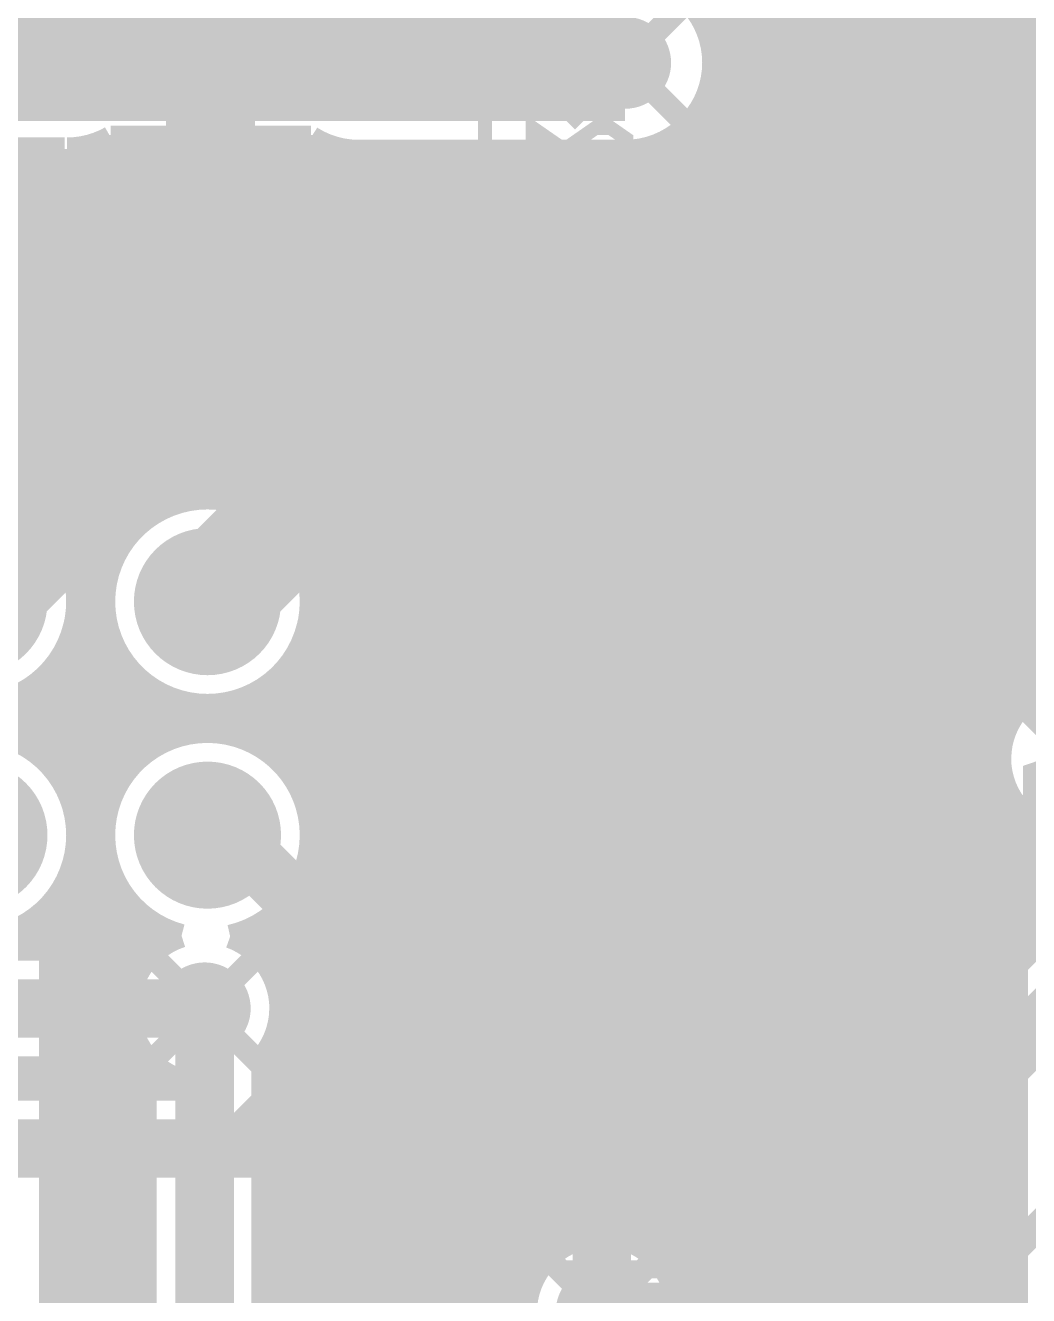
# Model space of a CAD drawing. Extents: x -5 to 90, y -49 to 54.
# Drawn here: x 19.26 to 30.17, y 33.32 to 47.14 of the extents above; entities that cross this region are included whole.
import ezdxf

# ---------------------------------------------------------------- set-up
doc = ezdxf.new("R2010")
doc.units = 0
doc.header["$MEASUREMENT"] = 0
doc.layers.get('0').update_dxf_attribs({"linetype": 'CONTINUOUS'})
for name, color, linetype in [('22-310-0_BOT', 7, 'CONTINUOUS'), ('22-310-0_DRD', 7, 'CONTINUOUS'), ('22-310-0_DRL', 2, 'CONTINUOUS'), ('22-310-0_SMB', 4, 'CONTINUOUS'), ('22-310-0_SMT', 3, 'CONTINUOUS'), ('22-310-0_SPT', 5, 'CONTINUOUS'), ('22-310-0_SSB', 10, 'CONTINUOUS'), ('22-310-0_SST', 14, 'CONTINUOUS'), ('22-310-0_TOP', 9, 'CONTINUOUS'), ('THRUHOLE_TAP', 13, 'CONTINUOUS')]:
    doc.layers.add(name, color=color, linetype=linetype)

# ---------------------------------------------------------------- blocks, each defined once
blk = doc.blocks.new('ROUND_18')
at = {"const_width": 0.8001}
blk.add_lwpolyline([(-0.40005, 0, 1), (0.40005, 0, 1)], format="xyb", close=True, dxfattribs=at)
blk = doc.blocks.new('ROUND_39')
at = {"const_width": 0.50038}
blk.add_lwpolyline([(-0.25019, 0, 1), (0.25019, 0, 1)], format="xyb", close=True, dxfattribs=at)
blk = doc.blocks.new('ROUND_47')
at = {"const_width": 0.44958}
blk.add_lwpolyline([(-0.22479, 0, 1), (0.22479, 0, 1)], format="xyb", close=True, dxfattribs=at)
blk = doc.blocks.new('ROUND_50')
at = {"const_width": 0.10033}
blk.add_lwpolyline([(-0.050164, 0, 1), (0.050164, 0, 1)], format="xyb", close=True, dxfattribs=at)
blk = doc.blocks.new('ROUND_2')
at = {"const_width": 0.50038}
blk.add_lwpolyline([(-0.25019, 0, 1), (0.25019, 0, 1)], format="xyb", close=True, dxfattribs=at)
blk = doc.blocks.new('RECTANGLE_4')
blk.add_solid([(0.4826, 0.4064), (0.4826, -0.4064), (-0.4826, 0.4064), (-0.4826, -0.4064)])
blk = doc.blocks.new('RECTANGLE_21')
blk.add_solid([(0.508, 0.635), (0.508, -0.635), (-0.508, 0.635), (-0.508, -0.635)])
blk = doc.blocks.new('RECTANGLE_27')
blk.add_solid([(0.9017, 0.508), (0.9017, -0.508), (-0.9017, 0.508), (-0.9017, -0.508)])
blk = doc.blocks.new('ROUND_46')
at = {"const_width": 0.10033}
blk.add_lwpolyline([(-0.050164, 0, 1), (0.050164, 0, 1)], format="xyb", close=True, dxfattribs=at)

msp = doc.modelspace()

# ---------------------------------------------------------------- linework, layer by layer
at = {"layer": '22-310-0_BOT'}
for points, const_width in [([(25.781, 46.736), (16.002, 46.736), (14.732, 45.466), (13.462, 45.466), (10.16, 42.164), (10.16, 40.33012), (9.73328, 39.90086)], 1.27), ([(37.211, 45.085), (18.30324, 45.085)], 0.254), ([(19.3294, 45.085), (19.3294, 41.81348)], 0.254), ([(19.558, 45.085), (19.558, 41.61028)], 0.254), ([(19.7866, 45.085), (19.7866, 41.18356)], 0.254), ([(20.0152, 45.085), (20.0152, 4.572)], 0.254), ([(20.2438, 45.085), (20.2438, 41.40962)], 0.254), ([(20.4724, 45.085), (20.4724, 41.70426)], 0.254), ([(20.701, 45.085), (20.701, 41.86682)], 0.254), ([(20.9296, 45.085), (20.9296, 41.9608)], 0.254), ([(21.1582, 45.085), (21.1582, 42.00144)], 0.254), ([(21.3868, 45.085), (21.3868, 41.99382)], 0.254), ([(21.6154, 45.085), (21.6154, 41.94048)], 0.254), ([(21.844, 45.085), (21.844, 41.82872)], 0.254), ([(22.0726, 45.085), (22.0726, 41.63822)], 0.254), ([(22.3012, 45.085), (22.3012, 41.2623)], 0.254), ([(22.5298, 45.085), (22.5298, 32.4866)], 0.254), ([(22.7584, 45.085), (22.7584, 32.258)], 0.254), ([(22.987, 45.085), (22.987, 32.0294)], 0.254), ([(23.2156, 45.085), (23.2156, 31.8008)], 0.254), ([(23.4442, 45.085), (23.4442, 31.5722)], 0.254), ([(23.6728, 45.085), (23.6728, 31.3436)], 0.254), ([(23.9014, 45.085), (23.9014, 31.115)], 0.254), ([(24.13, 45.085), (24.13, 32.5374)], 0.254), ([(24.3586, 45.085), (24.3586, 32.7279)], 0.254), ([(24.5872, 45.085), (24.5872, 32.81426)], 0.254), ([(24.8158, 45.085), (24.8158, 33.57372)], 0.254), ([(25.0444, 45.085), (25.0444, 33.82264)], 0.254), ([(25.273, 45.085), (25.273, 33.93694)], 0.254), ([(25.5016, 45.085), (25.5016, 33.97504)], 0.254), ([(25.7302, 45.085), (25.7302, 33.95218)], 0.254), ([(25.9588, 45.085), (25.9588, 33.85566)], 0.254), ([(26.1874, 45.085), (26.1874, 33.64992)], 0.254), ([(26.416, 45.085), (26.416, 32.3723)], 0.254), ([(26.6446, 45.085), (26.6446, 32.1437)], 0.254), ([(26.8732, 45.085), (26.8732, 31.9151)], 0.254), ([(27.1018, 45.085), (27.1018, 31.6865)], 0.254), ([(27.3304, 45.085), (27.3304, 31.4579)], 0.254), ([(27.559, 45.085), (27.559, 31.2293)], 0.254), ([(27.7876, 45.085), (27.7876, 31.08706)], 0.254), ([(28.0162, 45.085), (28.0162, 31.07182)], 0.254), ([(28.2448, 45.085), (28.2448, 30.988)], 0.254), ([(28.4734, 45.085), (28.4734, 30.80258)], 0.254), ([(28.702, 45.085), (28.702, 19.63674)], 0.254), ([(28.9306, 45.085), (28.9306, 19.95678)], 0.254), ([(29.1592, 45.085), (29.1592, 20.14474)], 0.254), ([(29.3878, 45.085), (29.3878, 20.26412)], 0.254), ([(29.6164, 45.085), (29.6164, 20.3327)], 0.254), ([(29.845, 45.085), (29.845, 20.3581)], 0.254), ([(30.0736, 45.085), (30.0736, 39.72814)], 0.254), ([(37.2618, 45.0342), (18.35404, 45.0342)], 0.254), ([(31.76524, 44.8056), (18.58264, 44.8056)], 0.254), ([(31.42996, 44.577), (18.61566, 44.577)], 0.254), ([(31.25724, 44.3484), (18.61566, 44.3484)], 0.254), ([(31.15818, 44.1198), (18.61566, 44.1198)], 0.254), ([(31.11754, 43.8912), (18.61566, 43.8912)], 0.254), ([(31.12516, 43.6626), (18.61566, 43.6626)], 0.254), ([(31.18612, 43.434), (18.61566, 43.434)], 0.254), ([(31.30296, 43.2054), (18.61566, 43.2054)], 0.254), ([(31.51378, 42.9768), (18.61566, 42.9768)], 0.254), ([(32.0294, 42.7482), (18.61566, 42.7482)], 0.254), ([(39.243, 42.5196), (18.61566, 42.5196)], 0.254), ([(39.243, 42.291), (18.61566, 42.291)], 0.254), ([(39.243, 42.0624), (18.57248, 42.0624)], 0.254), ([(20.64004, 41.8338), (19.29638, 41.8338)], 0.254), ([(39.243, 41.8338), (21.83638, 41.8338)], 0.254), ([(20.37588, 41.6052), (19.56054, 41.6052)], 0.254), ([(39.243, 41.6052), (22.10054, 41.6052)], 0.254), ([(20.22602, 41.3766), (19.71294, 41.3766)], 0.254), ([(39.243, 41.3766), (22.25294, 41.3766)], 0.254), ([(20.1422, 41.148), (19.79676, 41.148)], 0.254), ([(39.243, 41.148), (22.33676, 41.148)], 0.254), ([(20.10918, 40.9194), (19.82724, 40.9194)], 0.254), ([(39.243, 40.9194), (22.36724, 40.9194)], 0.254), ([(20.12442, 40.6908), (19.81454, 40.6908)], 0.254), ([(39.243, 40.6908), (22.35454, 40.6908)], 0.254), ([(19.7866, 40.5638), (19.7866, 38.64356)], 0.254), ([(20.18538, 40.4622), (19.75104, 40.4622)], 0.254), ([(39.243, 40.4622), (22.29104, 40.4622)], 0.254), ([(22.3012, 40.4876), (22.3012, 38.7223)], 0.254), ([(20.3073, 40.2336), (19.62912, 40.2336)], 0.254), ([(20.2438, 40.34028), (20.2438, 38.86962)], 0.254), ([(39.243, 40.2336), (22.16912, 40.2336)], 0.254), ([(19.558, 40.13962), (19.558, 39.07028)], 0.254), ([(22.0726, 40.10914), (22.0726, 39.09822)], 0.254), ([(20.51812, 40.005), (19.42084, 40.005)], 0.254), ([(20.4724, 40.0431), (20.4724, 39.16426)], 0.254), ([(39.243, 40.005), (21.96084, 40.005)], 0.254), ([(19.3294, 39.93642), (19.3294, 39.27348)], 0.254), ([(20.701, 39.88054), (20.701, 39.32682)], 0.254), ([(21.6154, 39.80688), (21.6154, 39.40048)], 0.254), ([(21.844, 39.91864), (21.844, 39.28872)], 0.254), ([(20.97024, 39.7764), (18.96618, 39.7764)], 0.254), ([(20.9296, 39.78656), (20.9296, 39.4208)], 0.254), ([(21.1582, 39.74592), (21.1582, 39.46144)], 0.254), ([(21.3868, 39.75354), (21.3868, 39.45382)], 0.254), ([(30.11932, 39.7764), (21.50618, 39.7764)], 0.254), ([(29.9466, 39.5478), (13.06322, 39.5478)], 0.254), ([(20.68322, 39.3192), (19.2532, 39.3192)], 0.254), ([(29.86786, 39.3192), (21.7932, 39.3192)], 0.254), ([(20.39874, 39.0906), (19.54022, 39.0906)], 0.254), ([(29.8577, 39.0906), (22.08022, 39.0906)], 0.254), ([(20.23872, 38.862), (19.6977, 38.862)], 0.254), ([(29.91104, 38.862), (22.2377, 38.862)], 0.254), ([(20.14982, 38.6334), (19.78914, 38.6334)], 0.254), ([(30.0355, 38.6334), (22.32914, 38.6334)], 0.254), ([(30.0355, 38.64864), (30.0355, 22.66696)], 0.254), ([(20.11172, 38.4048), (19.82724, 38.4048)], 0.254), ([(30.0355, 38.4048), (22.36724, 38.4048)], 0.254), ([(20.11934, 38.1762), (19.81708, 38.1762)], 0.254), ([(30.0355, 38.1762), (22.35708, 38.1762)], 0.254), ([(19.7866, 38.0238), (19.7866, 24.765)], 0.254), ([(20.17776, 37.9476), (19.7612, 37.9476)], 0.254), ([(22.3012, 37.9476), (22.3012, 32.7152)], 0.254), ([(30.0355, 37.9476), (22.3012, 37.9476)], 0.254), ([(20.2438, 37.80028), (20.2438, 10.46734)], 0.254), ([(19.558, 37.59962), (19.558, 25.03932)], 0.254), ([(20.29206, 37.719), (19.6469, 37.719)], 0.254), ([(30.0355, 37.719), (22.1869, 37.719)], 0.254), ([(19.5326, 37.56914), (19.5326, 25.05964)], 0.254), ([(20.48764, 37.4904), (19.5326, 37.4904)], 0.254), ([(20.4724, 37.5031), (20.4724, 36.83)], 0.254), ([(30.0355, 37.4904), (21.99132, 37.4904)], 0.254), ([(22.0726, 37.56914), (22.0726, 32.9438)], 0.254), ([(20.701, 37.34054), (20.701, 37.10432)], 0.254), ([(21.844, 37.37864), (21.844, 36.9824)], 0.254), ([(20.88388, 37.2618), (19.5326, 37.2618)], 0.254), ([(30.0355, 37.2618), (21.59508, 37.2618)], 0.254), ([(21.6154, 37.26688), (21.6154, 37.1729)], 0.254), ([(20.61972, 37.0332), (19.5326, 37.0332)], 0.254), ([(30.0355, 37.0332), (21.79828, 37.0332)], 0.254), ([(20.4597, 36.8046), (19.5326, 36.8046)], 0.254), ([(30.0355, 36.8046), (21.9583, 36.8046)], 0.254), ([(21.209, 36.449), (21.209, 32.893), (24.4602, 29.6418), (24.4602, 20.3962)], 0.635), ([(20.38858, 36.576), (19.5326, 36.576)], 0.254), ([(30.0355, 36.576), (22.02942, 36.576)], 0.254), ([(20.38604, 36.3474), (19.5326, 36.3474)], 0.254), ([(30.0355, 36.3474), (22.03196, 36.3474)], 0.254), ([(20.447, 36.1188), (19.5326, 36.1188)], 0.254), ([(30.0355, 36.1188), (21.971, 36.1188)], 0.254), ([(20.4724, 36.06546), (20.4724, 10.8331)], 0.254), ([(20.5613, 35.8902), (19.5326, 35.8902)], 0.254), ([(20.5613, 35.93084), (20.5613, 32.893)], 0.254), ([(21.844, 35.9156), (21.844, 33.1724)], 0.254), ([(21.8567, 35.93084), (21.8567, 33.1597)], 0.254), ([(30.0355, 35.8902), (21.8567, 35.8902)], 0.254), ([(20.5613, 35.6616), (19.5326, 35.6616)], 0.254), ([(30.0355, 35.6616), (21.8567, 35.6616)], 0.254), ([(20.5613, 35.433), (19.5326, 35.433)], 0.254), ([(30.0355, 35.433), (21.8567, 35.433)], 0.254), ([(20.5613, 35.2044), (19.5326, 35.2044)], 0.254), ([(30.0355, 35.2044), (21.8567, 35.2044)], 0.254), ([(20.5613, 34.9758), (19.5326, 34.9758)], 0.254), ([(30.0355, 34.9758), (21.8567, 34.9758)], 0.254), ([(20.5613, 34.7472), (19.5326, 34.7472)], 0.254), ([(30.0355, 34.7472), (21.8567, 34.7472)], 0.254), ([(20.5613, 34.5186), (19.5326, 34.5186)], 0.254), ([(30.0355, 34.5186), (21.8567, 34.5186)], 0.254), ([(20.5613, 34.29), (19.5326, 34.29)], 0.254), ([(30.0355, 34.29), (21.8567, 34.29)], 0.254), ([(20.5613, 34.0614), (19.5326, 34.0614)], 0.254), ([(30.0355, 34.0614), (21.8567, 34.0614)], 0.254), ([(20.5613, 33.8328), (19.5326, 33.8328)], 0.254), ([(25.05964, 33.8328), (21.8567, 33.8328)], 0.254), ([(30.0355, 33.8328), (25.99436, 33.8328)], 0.254), ([(20.5613, 33.6042), (19.5326, 33.6042)], 0.254), ([(24.83358, 33.6042), (21.8567, 33.6042)], 0.254), ([(30.0355, 33.6042), (26.21788, 33.6042)], 0.254), ([(20.5613, 33.3756), (19.5326, 33.3756)], 0.254), ([(24.72944, 33.3756), (21.8567, 33.3756)], 0.254), ([(30.0355, 33.3756), (26.32456, 33.3756)], 0.254)]:
    msp.add_lwpolyline(points, dxfattribs=dict(at, const_width=const_width))
at = {"layer": '22-310-0_BOT', "const_width": 0.254}
for points in [[(19.82978, 40.87368, 0.4142136), (18.69948, 42.00398)], [(21.23948, 42.00398, 0.4142136), (20.10918, 40.87368)], [(22.36978, 40.87368, 0.4142136), (21.23948, 42.00398)], [(18.69948, 39.74338, 0.4142136), (19.82978, 40.87368)], [(20.10918, 40.87368, 0.4142136), (21.23948, 39.74338)], [(21.23948, 39.74338, 0.4142136), (22.36978, 40.87368)], [(30.6832, 39.99738, 0.4142136), (29.85262, 39.1668)], [(19.82978, 38.33368, 0.4142136), (18.69948, 39.46398)], [(21.23948, 39.46398, 0.4142136), (20.10918, 38.33368)], [(22.36978, 38.33368, 0.4142136), (21.23948, 39.46398)], [(29.85262, 39.1668, 0.1703034), (30.03462, 38.64794)], [(19.5326, 37.56914, 0.1877866), (19.83024, 38.33368)], [(20.10918, 38.33368, 0.3421712), (20.95754, 37.23894)], [(21.48586, 37.23132, 0.3511819), (22.36978, 38.33368)], [(20.95754, 37.23894, 0.3265721), (20.38096, 36.449)], [(22.03958, 36.449, 0.3177546), (21.48586, 37.23132)], [(20.37842, 36.449, 0.1703034), (20.56042, 35.93014)], [(21.8567, 35.93084, 0.1703036), (22.03846, 36.449)], [(25.527, 33.97758, 0.4142136), (24.69642, 33.147)], [(26.35758, 33.147, 0.4142136), (25.527, 33.97758)]]:
    msp.add_lwpolyline(points, format="xyb", dxfattribs=at)
at = {"layer": '22-310-0_DRD', "const_width": 0.254}
for points in [[(26.416, 47.371), (25.146, 46.101)], [(26.416, 46.101), (25.146, 47.371)], [(21.23948, 41.50868), (21.23948, 40.23868)], [(19.33448, 40.87368), (18.06448, 40.87368)], [(21.87448, 40.87368), (20.60448, 40.87368)], [(31.3182, 39.8018), (30.0482, 38.5318)], [(31.3182, 38.5318), (30.0482, 39.8018)], [(21.23948, 38.96868), (21.23948, 37.69868)], [(19.33448, 38.33368), (18.06448, 38.33368)], [(21.87448, 38.33368), (20.60448, 38.33368)], [(29.718, 38.1), (28.448, 36.83)], [(29.718, 36.83), (28.448, 38.1)], [(29.718, 38.1), (28.448, 36.83)], [(29.718, 36.83), (28.448, 38.1)], [(21.844, 37.084), (20.574, 35.814)], [(21.844, 35.814), (20.574, 37.084)], [(26.162, 33.782), (24.892, 32.512)], [(26.162, 32.512), (24.892, 33.782)]]:
    msp.add_lwpolyline(points, dxfattribs=at)
at = {"layer": '22-310-0_SSB', "const_width": 0.1524}
for points in [[(17.00022, 29.72562), (17.00022, 44.02582), (22.9997, 44.02582), (22.9997, 29.72562), (17.00022, 29.72562)], [(20.93976, 40.62476), (21.5392, 40.62476), (21.5392, 41.12514), (20.93976, 41.12514), (20.93976, 40.62476)], [(20.93976, 38.08476), (21.5392, 38.08476), (21.5392, 38.58514), (20.93976, 38.58514), (20.93976, 38.08476)]]:
    msp.add_lwpolyline(points, dxfattribs=at)
at = {"layer": '22-310-0_SST', "const_width": 0.1524}
for points in [[(18.288, 47.752), (21.082, 47.752), (21.082, 42.418), (18.288, 42.418), (18.288, 47.752)], [(21.463, 47.752), (24.257, 47.752), (24.257, 42.418), (21.463, 42.418), (21.463, 47.752)], [(28.60294, 46.9773), (28.60294, 46.73854)], [(28.60294, 46.85792), (27.58694, 46.85792), (27.75712, 46.73854)], [(28.09494, 45.7835), (28.09494, 46.1391), (27.92476, 46.25594), (27.75712, 46.25594), (27.58694, 46.1391), (27.58694, 45.7835), (28.60294, 45.7835)], [(25.62606, 45.55236), (25.7937, 45.6692), (25.7937, 45.90796), (25.62606, 46.0248), (25.45588, 46.0248), (25.11806, 45.78858), (24.7777, 46.0248), (24.7777, 45.55236)], [(27.58694, 45.41774), (27.58694, 44.9453)], [(25.7937, 45.1866), (25.7937, 44.95038)], [(28.60294, 45.18152), (27.58694, 45.18152)], [(25.7937, 45.06976), (24.7777, 45.06976), (24.94788, 44.95038)], [(25.2857, 43.9928), (25.2857, 44.3484), (25.11806, 44.46778), (24.94788, 44.46778), (24.7777, 44.3484), (24.7777, 43.9928), (25.7937, 43.9928)], [(25.2857, 44.28998), (25.7937, 44.46778)], [(24.638, 37.719), (28.702, 37.719), (28.702, 42.291), (26.924, 42.291), (26.67, 42.037), (26.416, 42.291), (24.638, 42.291), (24.638, 37.719)], [(24.1808, 40.60444), (24.1808, 40.36568)], [(24.1808, 40.48506), (23.1648, 40.48506), (23.33498, 40.36568)], [(24.01062, 39.41064), (24.1808, 39.46906), (24.1808, 39.70528), (24.01062, 39.76624), (23.84298, 39.88308), (23.33498, 39.88308), (23.1648, 39.82466), (23.1648, 39.46906), (23.33498, 39.41064), (24.01062, 39.41064)], [(23.84298, 39.64686), (24.1808, 39.88308)], [(31.19882, 39.69258), (30.18282, 39.69258), (30.353, 39.5732)], [(30.353, 39.0906), (30.18282, 39.03218), (30.18282, 38.67658), (30.353, 38.61562), (30.52318, 38.61562), (30.69082, 38.67658), (30.69082, 39.03218), (30.861, 39.0906), (31.03118, 39.0906), (31.19882, 39.03218), (31.19882, 38.67658), (31.03118, 38.61562)], [(23.90394, 38.33114), (23.90394, 37.8587), (23.22576, 38.33114), (23.05812, 38.33114), (22.88794, 38.27272), (22.88794, 37.91712), (23.05812, 37.8587)], [(31.19882, 37.77742), (31.19882, 38.13302), (30.861, 38.2524), (30.52318, 38.2524), (30.18282, 38.13302), (30.18282, 37.77742)], [(31.19882, 37.83838), (30.18282, 37.83838)], [(23.39594, 37.0205), (23.39594, 37.3761), (23.22576, 37.49294), (23.05812, 37.49294), (22.88794, 37.3761), (22.88794, 37.0205), (23.90394, 37.0205)], [(24.5745, 37.0205), (24.5745, 34.0995), (26.2128, 34.0995), (26.2128, 37.0205), (24.5745, 37.0205)], [(27.1145, 37.0205), (27.1145, 34.0995), (28.7528, 34.0995), (28.7528, 37.0205), (27.1145, 37.0205)], [(22.88794, 36.65474), (22.88794, 36.1823)], [(23.90394, 36.41852), (22.88794, 36.41852)], [(26.10358, 33.75152), (26.10358, 33.51276)], [(28.05176, 33.74136), (28.05176, 33.26892), (27.37358, 33.50514), (27.37358, 33.62452), (28.38958, 33.62452)], [(26.10358, 33.63214), (25.08758, 33.63214), (25.25776, 33.51276)]]:
    msp.add_lwpolyline(points, dxfattribs=at)
at = {"layer": '22-310-0_SST', "const_width": 0.254}
for points in [[(27.94, 44.577, 0.4142136), (27.178, 43.815)], [(28.702, 43.815, 0.4142136), (27.94, 44.577)], [(27.178, 43.815, 0.4142136), (27.94, 43.053)], [(27.94, 43.053, 0.4142136), (28.702, 43.815)], [(23.495, 35.687, 0.4142136), (22.733, 34.925)], [(24.257, 34.925, 0.4142136), (23.495, 35.687)], [(22.733, 34.925, 0.4142136), (23.495, 34.163)], [(23.495, 34.163, 0.4142136), (24.257, 34.925)]]:
    msp.add_lwpolyline(points, format="xyb", dxfattribs=at)
at = {"layer": '22-310-0_TOP'}
for points, const_width in [([(36.195, 43.815), (36.195, 45.593), (32.639, 49.149), (32.512, 49.149), (31.496, 49.149), (29.464, 49.149), (22.098, 49.149), (19.7104, 46.7614), (19.685, 46.7614)], 1.27), ([(26.6446, 48.1838), (26.6446, 47.1678)], 0.254), ([(26.8732, 48.1838), (26.8732, 43.6626)], 0.254), ([(27.1018, 48.1838), (27.1018, 43.8912)], 0.254), ([(27.3304, 48.1838), (27.3304, 44.37634)], 0.254), ([(27.559, 48.1838), (27.559, 44.5516)], 0.254), ([(27.7876, 48.1838), (27.7876, 44.63034)], 0.254), ([(28.0162, 48.1838), (28.0162, 44.6405)], 0.254), ([(28.2448, 48.1838), (28.2448, 44.58716)], 0.254), ([(28.4734, 48.1838), (28.4734, 44.45)], 0.254), ([(28.702, 48.1838), (28.702, 44.14266)], 0.254), ([(28.9306, 48.1838), (28.9306, 41.7957)], 0.254), ([(29.1592, 48.1838), (29.1592, 41.7957)], 0.254), ([(29.3878, 48.1838), (29.3878, 41.7957)], 0.254), ([(29.6164, 48.1838), (29.6164, 41.7957)], 0.254), ([(29.845, 48.1838), (29.845, 41.783)], 0.254), ([(30.0736, 48.1838), (30.0736, 41.68902)], 0.254), ([(5.715, 45.1612), (6.0198, 45.466), (14.859, 45.466), (16.1544, 46.7614), (19.685, 46.7614)], 1.27), ([(21.6281, 47.31258), (20.9169, 46.60138)], 0.254), ([(21.6154, 47.29988), (21.6154, 42.61612)], 0.254), ([(21.6281, 47.31258), (21.6281, 45.9232)], 0.254), ([(22.86, 46.7614), (22.8854, 46.736), (25.781, 46.736)], 1.27), ([(21.6281, 47.1932), (21.50618, 47.1932)], 0.254), ([(33.22828, 47.1932), (26.62936, 47.1932)], 0.254), ([(21.3868, 47.07128), (21.3868, 42.38752)], 0.254), ([(21.6281, 46.9646), (21.27758, 46.9646)], 0.254), ([(33.45688, 46.9646), (26.71826, 46.9646)], 0.254), ([(21.6281, 46.736), (21.04898, 46.736)], 0.254), ([(21.1582, 46.84268), (21.1582, 42.15892)], 0.254), ([(33.68548, 46.736), (26.7462, 46.736)], 0.254), ([(20.9169, 46.60138), (20.9169, 45.9232)], 0.254), ([(20.9296, 46.61408), (20.9296, 41.9608)], 0.254), ([(21.6281, 46.5074), (20.9169, 46.5074)], 0.254), ([(33.91408, 46.5074), (26.71826, 46.5074)], 0.254), ([(26.6446, 46.3042), (26.6446, 43.434)], 0.254), ([(21.6281, 46.2788), (20.9169, 46.2788)], 0.254), ([(34.14268, 46.2788), (26.62936, 46.2788)], 0.254), ([(21.6281, 46.0502), (20.9169, 46.0502)], 0.254), ([(34.37128, 46.0502), (26.45918, 46.0502)], 0.254), ([(20.9169, 45.9232), (20.18792, 45.9232)], 0.254), ([(20.2438, 45.9232), (20.2438, 44.2468)], 0.254), ([(20.4724, 45.9232), (20.4724, 44.2468)], 0.254), ([(20.701, 45.9232), (20.701, 44.2468)], 0.254), ([(22.3647, 45.9232), (21.6281, 45.9232)], 0.254), ([(21.844, 45.9232), (21.844, 44.2468)], 0.254), ([(22.0726, 45.9232), (22.0726, 44.2468)], 0.254), ([(22.3012, 45.9232), (22.3012, 44.2468)], 0.254), ([(26.416, 46.00956), (26.416, 43.2054)], 0.254), ([(19.685, 45.7962), (16.891, 45.7962)], 0.254), ([(19.3294, 45.7962), (19.3294, 44.30522)], 0.254), ([(19.558, 45.7962), (19.558, 44.36618)], 0.254), ([(19.7866, 45.79874), (19.7866, 44.36872)], 0.254), ([(22.57552, 45.8216), (19.92884, 45.8216)], 0.254), ([(20.0152, 45.84446), (20.0152, 44.31538)], 0.254), ([(22.5298, 45.83938), (22.5298, 44.31538)], 0.254), ([(22.7584, 45.77842), (22.7584, 44.36872)], 0.254), ([(25.781, 45.7708), (22.8854, 45.7708)], 0.254), ([(22.987, 45.7708), (22.987, 44.36618)], 0.254), ([(23.2156, 45.7708), (23.2156, 44.30522)], 0.254), ([(23.4442, 45.7708), (23.4442, 44.2468)], 0.254), ([(23.6728, 45.7708), (23.6728, 44.2468)], 0.254), ([(23.9014, 45.7708), (23.9014, 44.2468)], 0.254), ([(24.13, 45.7708), (24.13, 35.5727)], 0.254), ([(24.3586, 45.7708), (24.3586, 35.5727)], 0.254), ([(24.5872, 45.7708), (24.5872, 35.5727)], 0.254), ([(24.8158, 45.7708), (24.8158, 37.8714)], 0.254), ([(25.0444, 45.7708), (25.0444, 39.8272)], 0.254), ([(25.273, 45.7708), (25.273, 39.8272)], 0.254), ([(25.5016, 45.7708), (25.5016, 39.8272)], 0.254), ([(25.7302, 45.7708), (25.7302, 39.8272)], 0.254), ([(25.9588, 45.78604), (25.9588, 42.1132)], 0.254), ([(34.59988, 45.8216), (26.08834, 45.8216)], 0.254), ([(26.1874, 45.8597), (26.1874, 42.9768)], 0.254), ([(34.82848, 45.593), (16.34998, 45.593)], 0.254), ([(35.05708, 45.3644), (16.12138, 45.3644)], 0.254), ([(35.2298, 45.1358), (18.25244, 45.1358)], 0.254), ([(35.2298, 44.9072), (18.48104, 44.9072)], 0.254), ([(31.5468, 44.6786), (18.61566, 44.6786)], 0.254), ([(27.4066, 44.45), (18.61566, 44.45)], 0.254), ([(31.32074, 44.45), (28.4734, 44.45)], 0.254), ([(19.20494, 44.2468), (18.61566, 44.2468)], 0.254), ([(20.9169, 44.2468), (20.16252, 44.2468)], 0.254), ([(20.9169, 44.2468), (20.9169, 42.5704)], 0.254), ([(21.6281, 44.2468), (21.6281, 42.62882)], 0.254), ([(22.37994, 44.2468), (21.6281, 44.2468)], 0.254), ([(24.0919, 44.2468), (23.33752, 44.2468)], 0.254), ([(24.0919, 44.2468), (24.0919, 42.5704), (23.8252, 42.5704)], 0.254), ([(21.6281, 44.2214), (20.9169, 44.2214)], 0.254), ([(27.2161, 44.2214), (24.0919, 44.2214)], 0.254), ([(31.19374, 44.2214), (28.6639, 44.2214)], 0.254), ([(21.6281, 43.9928), (20.9169, 43.9928)], 0.254), ([(27.12974, 43.9928), (24.0919, 43.9928)], 0.254), ([(27.94, 43.815), (26.67, 42.545), (26.67, 41.148)], 0.635), ([(31.13024, 43.9928), (28.75026, 43.9928)], 0.254), ([(18.69948, 40.87368), (19.431, 41.6052), (19.431, 43.1546), (19.685, 43.4086)], 1.27), ([(22.86, 43.4086), (22.86, 42.4942), (21.23948, 40.87368)], 1.27), ([(27.1145, 43.90644), (26.21788, 43.00982)], 0.254), ([(21.6281, 43.7642), (20.9169, 43.7642)], 0.254), ([(26.97226, 43.7642), (24.0919, 43.7642)], 0.254), ([(31.11754, 43.7642), (28.76804, 43.7642)], 0.254), ([(21.6281, 43.5356), (20.9169, 43.5356)], 0.254), ([(26.74366, 43.5356), (24.0919, 43.5356)], 0.254), ([(28.702, 43.48734), (28.702, 41.7957)], 0.254), ([(31.1531, 43.5356), (28.71978, 43.5356)], 0.254), ([(21.6281, 43.307), (20.9169, 43.307)], 0.254), ([(26.51506, 43.307), (24.0919, 43.307)], 0.254), ([(31.242, 43.307), (28.59532, 43.307)], 0.254), ([(28.4734, 43.18), (28.4734, 41.7957)], 0.254), ([(21.6281, 43.0784), (20.9169, 43.0784)], 0.254), ([(26.28646, 43.0784), (24.0919, 43.0784)], 0.254), ([(28.03144, 42.9895), (27.3177, 42.27576)], 0.254), ([(28.2448, 43.04284), (28.2448, 41.7957)], 0.254), ([(31.40456, 43.0784), (28.321, 43.0784)], 0.254), ([(21.6281, 42.8498), (20.9169, 42.8498)], 0.254), ([(26.0985, 42.8498), (24.0919, 42.8498)], 0.254), ([(31.7119, 42.8498), (27.8892, 42.8498)], 0.254), ([(28.0162, 42.97426), (28.0162, 41.7957)], 0.254), ([(27.7876, 42.74566), (27.7876, 41.7957)], 0.254), ([(20.3962, 42.5704), (20.3962, 41.62552)], 0.254), ([(20.9169, 42.5704), (20.3962, 42.5704)], 0.254), ([(20.4724, 42.5704), (20.4724, 41.70426)], 0.254), ([(20.701, 42.5704), (20.701, 41.86682)], 0.254), ([(21.62048, 42.6212), (20.9169, 42.6212)], 0.254), ([(21.6281, 42.62882), (20.97278, 41.9735)], 0.254), ([(23.8252, 42.5704), (23.8252, 42.4942)], 0.254), ([(23.9014, 42.5704), (23.9014, 35.6489)], 0.254), ([(26.02738, 42.6212), (24.0919, 42.6212)], 0.254), ([(32.08274, 42.6212), (27.6606, 42.6212)], 0.254), ([(26.0223, 42.545), (26.0223, 42.1132)], 0.254), ([(27.559, 42.51706), (27.559, 41.7957)], 0.254), ([(21.39188, 42.3926), (20.3962, 42.3926)], 0.254), ([(26.0223, 42.3926), (23.82012, 42.3926)], 0.254), ([(32.08274, 42.3926), (27.432, 42.3926)], 0.254), ([(21.16328, 42.164), (20.3962, 42.164)], 0.254), ([(26.0223, 42.164), (23.76678, 42.164)], 0.254), ([(27.3177, 42.27576), (27.3177, 42.1132)], 0.254), ([(32.08274, 42.164), (27.3177, 42.164)], 0.254), ([(27.3304, 42.28846), (27.3304, 42.1132)], 0.254), ([(26.0223, 42.1132), (25.8318, 42.1132)], 0.254), ([(25.8318, 42.1132), (25.8318, 40.1828)], 0.254), ([(27.5082, 42.1132), (27.3177, 42.1132)], 0.254), ([(27.5082, 42.1132), (27.5082, 41.7957)], 0.254), ([(20.84832, 41.9354), (20.3962, 41.9354)], 0.254), ([(25.8318, 41.9354), (23.64486, 41.9354)], 0.254), ([(23.6728, 41.9735), (23.6728, 35.73526)], 0.254), ([(32.08274, 41.9354), (27.5082, 41.9354)], 0.254), ([(23.53564, 41.80586), (22.33676, 40.60698)], 0.254), ([(29.718, 41.7957), (27.5082, 41.7957)], 0.254), ([(20.47494, 41.7068), (20.3962, 41.7068)], 0.254), ([(25.8318, 41.7068), (23.43658, 41.7068)], 0.254), ([(23.4442, 41.71442), (23.4442, 35.75304)], 0.254), ([(32.08274, 41.7068), (30.04566, 41.7068)], 0.254), ([(25.8318, 41.4782), (23.20798, 41.4782)], 0.254), ([(23.2156, 41.48582), (23.2156, 35.70478)], 0.254), ([(30.18282, 41.59758), (31.13278, 40.64762)], 0.254), ([(30.6832, 39.1668), (30.6832, 40.1828), (29.718, 41.148), (26.67, 41.148)], 0.635), ([(25.8318, 41.2496), (22.97938, 41.2496)], 0.254), ([(22.987, 41.25722), (22.987, 37.73932)], 0.254), ([(20.10664, 40.91686), (19.79676, 40.60698)], 0.254), ([(20.10918, 40.9194), (20.10826, 40.87368)], 0.254), ([(25.8318, 41.021), (22.75078, 41.021)], 0.254), ([(22.7584, 41.02862), (22.7584, 37.973)], 0.254), ([(20.11172, 40.7924), (19.98218, 40.7924)], 0.254), ([(20.0152, 40.82542), (20.0152, 37.0967)], 0.254), ([(25.8318, 40.7924), (22.52218, 40.7924)], 0.254), ([(22.5298, 40.80002), (22.5298, 38.2016)], 0.254), ([(12.23772, 40.31742), (12.93114, 40.31742), (16.74114, 36.449), (21.209, 36.449)], 0.635), ([(20.15236, 40.5638), (19.7866, 40.5638)], 0.254), ([(19.7866, 40.5638), (19.7866, 38.64356)], 0.254), ([(25.8318, 40.5638), (22.3266, 40.5638)], 0.254), ([(27.5082, 40.5003), (27.5082, 40.1828)], 0.254), ([(29.44876, 40.5003), (27.5082, 40.5003)], 0.254), ([(27.559, 40.5003), (27.559, 39.8272)], 0.254), ([(27.7876, 40.5003), (27.7876, 39.8272)], 0.254), ([(28.0162, 40.5003), (28.0162, 39.8272)], 0.254), ([(28.2448, 40.5003), (28.2448, 39.8272)], 0.254), ([(28.4734, 40.5003), (28.4734, 39.8272)], 0.254), ([(28.702, 40.5003), (28.702, 37.0078)], 0.254), ([(28.9306, 40.5003), (28.9306, 35.052)], 0.254), ([(29.1592, 40.5003), (29.1592, 36.0426)], 0.254), ([(29.3878, 40.5003), (29.3878, 36.2712)], 0.254), ([(29.44876, 40.5003), (30.0355, 39.91356)], 0.254), ([(22.3012, 40.4876), (22.3012, 38.7223)], 0.254), ([(20.24634, 40.3352), (19.69262, 40.3352)], 0.254), ([(20.2438, 40.34028), (20.2438, 38.86962)], 0.254), ([(25.8318, 40.3352), (22.23262, 40.3352)], 0.254), ([(29.61386, 40.3352), (27.5082, 40.3352)], 0.254), ([(29.6164, 40.33266), (29.6164, 36.4998)], 0.254), ([(20.4089, 40.1066), (19.52752, 40.1066)], 0.254), ([(19.558, 40.13962), (19.558, 39.07028)], 0.254), ([(29.84246, 40.1066), (22.06752, 40.1066)], 0.254), ([(22.0726, 40.10914), (22.0726, 39.09822)], 0.254), ([(27.5082, 40.1828), (25.8318, 40.1828)], 0.254), ([(25.9588, 40.1828), (25.9588, 39.8272)], 0.254), ([(26.1874, 40.1828), (26.1874, 39.8272)], 0.254), ([(26.416, 40.1828), (26.416, 39.8272)], 0.254), ([(26.6446, 40.1828), (26.6446, 36.4998)], 0.254), ([(26.8732, 40.1828), (26.8732, 39.8272)], 0.254), ([(27.1018, 40.1828), (27.1018, 39.8272)], 0.254), ([(27.3304, 40.1828), (27.3304, 39.8272)], 0.254), ([(29.845, 40.10406), (29.845, 36.7284)], 0.254), ([(20.4724, 40.0431), (20.4724, 39.16426)], 0.254), ([(20.70608, 39.878), (19.23288, 39.878)], 0.254), ([(19.3294, 39.93642), (19.3294, 39.27348)], 0.254), ([(20.701, 39.88054), (20.701, 39.32682)], 0.254), ([(21.6154, 39.80688), (21.6154, 39.40048)], 0.254), ([(30.0355, 39.878), (21.77288, 39.878)], 0.254), ([(21.844, 39.91864), (21.844, 39.28872)], 0.254), ([(26.4922, 39.8272), (24.8158, 39.8272), (24.8158, 37.8968)], 0.254), ([(26.4922, 39.8272), (26.4922, 37.8968)], 0.254), ([(28.5242, 39.8272), (26.8478, 39.8272), (26.8478, 37.8968)], 0.254), ([(27.686, 39.8272), (27.686, 38.862)], 0.254), ([(28.5242, 39.8272), (28.5242, 37.8968)], 0.254), ([(30.0355, 39.91356), (30.0355, 39.68496)], 0.254), ([(20.9296, 39.78656), (20.9296, 39.4208)], 0.254), ([(21.1582, 39.74592), (21.1582, 39.46144)], 0.254), ([(21.3868, 39.75354), (21.3868, 39.45382)], 0.254), ([(24.8158, 39.6494), (16.65478, 39.6494)], 0.254), ([(26.8478, 39.6494), (26.4922, 39.6494)], 0.254), ([(30.00756, 39.6494), (28.5242, 39.6494)], 0.254), ([(20.92706, 39.4208), (19.0119, 39.4208)], 0.254), ([(24.8158, 39.4208), (21.5519, 39.4208)], 0.254), ([(26.8478, 39.4208), (26.4922, 39.4208)], 0.254), ([(29.89326, 39.4208), (28.5242, 39.4208)], 0.254), ([(20.50288, 39.1922), (19.43608, 39.1922)], 0.254), ([(24.8158, 39.1922), (21.97608, 39.1922)], 0.254), ([(26.8478, 39.1922), (26.4922, 39.1922)], 0.254), ([(29.85262, 39.1922), (28.5242, 39.1922)], 0.254), ([(25.4, 36.2712), (25.4, 37.592), (25.654, 37.846), (25.654, 38.862)], 0.635), ([(20.29968, 38.9636), (19.63928, 38.9636)], 0.254), ([(24.8158, 38.9636), (22.17928, 38.9636)], 0.254), ([(26.8478, 38.9636), (26.4922, 38.9636)], 0.254), ([(26.8478, 38.862), (27.686, 38.862)], 0.254), ([(27.686, 37.8968), (27.686, 38.862)], 0.254), ([(28.5242, 38.862), (27.686, 38.862)], 0.254), ([(29.87802, 38.9636), (28.5242, 38.9636)], 0.254), ([(20.18284, 38.735), (19.75612, 38.735)], 0.254), ([(24.8158, 38.735), (22.29612, 38.735)], 0.254), ([(26.8478, 38.735), (26.4922, 38.735)], 0.254), ([(29.97454, 38.735), (28.5242, 38.735)], 0.254), ([(30.0736, 38.60292), (30.0736, 36.957)], 0.254), ([(21.23948, 38.33368), (21.48078, 38.33368), (22.479, 37.338), (22.479, 35.814), (21.59, 34.925), (18.796, 34.925), (12.7, 34.925), (18.796, 34.925)], 0.635), ([(20.12188, 38.5064), (19.81708, 38.5064)], 0.254), ([(24.8158, 38.5064), (22.35708, 38.5064)], 0.254), ([(26.8478, 38.5064), (26.4922, 38.5064)], 0.254), ([(30.18028, 38.5064), (28.5242, 38.5064)], 0.254), ([(22.36978, 38.36162), (22.93112, 37.80028)], 0.254), ([(20.10918, 38.2778), (19.82724, 38.2778)], 0.254), ([(24.8158, 38.2778), (22.4536, 38.2778)], 0.254), ([(26.8478, 38.2778), (26.4922, 38.2778)], 0.254), ([(31.5087, 38.2778), (28.5242, 38.2778)], 0.254), ([(19.7866, 38.0238), (19.7866, 37.0967)], 0.254), ([(20.14474, 38.0492), (19.79168, 38.0492)], 0.254), ([(24.8158, 38.0492), (22.6822, 38.0492)], 0.254), ([(26.8478, 38.0492), (26.4922, 38.0492)], 0.254), ([(31.16326, 38.0492), (28.5242, 38.0492)], 0.254), ([(31.21914, 38.10508), (29.13888, 36.02482)], 0.254), ([(26.4922, 37.8968), (26.3017, 37.8968)], 0.254), ([(26.3017, 37.8968), (26.3017, 37.846)], 0.254), ([(26.416, 37.8968), (26.416, 36.7284)], 0.254), ([(28.5242, 37.8968), (26.8478, 37.8968)], 0.254), ([(26.8732, 37.8968), (26.8732, 36.2712)], 0.254), ([(27.1018, 37.8968), (27.1018, 36.0426)], 0.254), ([(27.3304, 37.8968), (27.3304, 37.0078)], 0.254), ([(27.559, 37.8968), (27.559, 37.0078)], 0.254), ([(27.7876, 37.8968), (27.7876, 37.0078)], 0.254), ([(28.0162, 37.8968), (28.0162, 37.0078)], 0.254), ([(28.2448, 37.8968), (28.2448, 37.0078)], 0.254), ([(28.4734, 37.8968), (28.4734, 37.0078)], 0.254), ([(20.2311, 37.8206), (19.70532, 37.8206)], 0.254), ([(20.2438, 37.80028), (20.2438, 37.0967)], 0.254), ([(24.79294, 37.8206), (22.9108, 37.8206)], 0.254), ([(25.4, 34.8488), (25.527, 34.7218), (25.527, 33.147), (27.94, 33.147), (29.591, 34.798), (29.591, 35.56), (31.6865, 37.6555), (32.73044, 37.6555)], 0.635), ([(30.93466, 37.8206), (26.3017, 37.8206)], 0.254), ([(19.558, 37.59962), (19.558, 37.0967)], 0.254), ([(20.38604, 37.592), (19.55038, 37.592)], 0.254), ([(20.4724, 37.5031), (20.4724, 37.0967)], 0.254), ([(24.7523, 37.592), (23.07336, 37.592)], 0.254), ([(24.7523, 37.592), (24.7523, 37.0078)], 0.254), ([(26.1874, 37.4777), (26.1874, 37.0078)], 0.254), ([(30.70606, 37.592), (26.24836, 37.592)], 0.254), ([(29.083, 37.465), (27.94, 36.322), (27.94, 36.2712)], 0.3048), ([(29.083, 37.465), (27.94, 36.322), (27.94, 36.2712)], 0.3048), ([(20.66036, 37.3634), (19.2786, 37.3634)], 0.254), ([(19.3294, 37.39642), (19.3294, 37.0967)], 0.254), ([(20.701, 37.34054), (20.701, 37.10432)], 0.254), ([(24.7523, 37.3634), (23.1267, 37.3634)], 0.254), ([(23.1267, 37.338), (23.1267, 35.814)], 0.254), ([(26.10358, 37.38118), (26.0477, 37.32276)], 0.254), ([(26.0477, 37.32276), (26.0477, 37.0078)], 0.254), ([(30.47746, 37.3634), (26.0858, 37.3634)], 0.254), ([(20.74164, 37.1348), (16.97482, 37.1348)], 0.254), ([(20.69084, 37.0967), (17.01292, 37.0967)], 0.254), ([(24.7523, 37.1348), (23.1267, 37.1348)], 0.254), ([(30.24886, 37.1348), (26.0477, 37.1348)], 0.254), ([(24.5872, 36.9062), (23.1267, 36.9062)], 0.254), ([(24.5872, 37.0078), (24.5872, 35.5854)], 0.254), ([(24.7523, 37.0078), (24.5872, 37.0078)], 0.254), ([(26.2128, 37.0078), (26.0477, 37.0078)], 0.254), ([(26.2128, 37.0078), (26.2128, 36.86556)], 0.254), ([(27.1272, 36.9062), (26.2128, 36.9062)], 0.254), ([(27.1272, 37.0078), (27.1272, 36.0172)], 0.254), ([(28.7528, 37.0078), (27.1272, 37.0078)], 0.254), ([(27.94, 37.0078), (27.94, 36.2712)], 0.254), ([(28.7528, 37.0078), (28.7528, 35.5854)], 0.254), ([(30.02026, 36.9062), (28.7528, 36.9062)], 0.254), ([(24.5872, 36.6776), (23.1267, 36.6776)], 0.254), ([(26.42362, 36.72078), (27.1272, 36.0172)], 0.254), ([(27.1272, 36.6776), (26.4668, 36.6776)], 0.254), ([(29.79166, 36.6776), (28.7528, 36.6776)], 0.254), ([(24.5872, 36.449), (23.1267, 36.449)], 0.254), ([(27.94, 34.8488), (27.3812, 34.8488), (25.9588, 36.2712), (25.4, 36.2712)], 0.635), ([(27.1272, 36.449), (26.6954, 36.449)], 0.254), ([(29.56306, 36.449), (28.7528, 36.449)], 0.254), ([(24.5872, 36.2204), (23.1267, 36.2204)], 0.254), ([(27.1272, 36.2204), (26.924, 36.2204)], 0.254), ([(27.1272, 36.2712), (27.94, 36.2712)], 0.254), ([(28.7528, 36.2712), (27.94, 36.2712)], 0.254), ([(29.33446, 36.2204), (28.7528, 36.2204)], 0.254), ([(24.5872, 35.9918), (23.1267, 35.9918)], 0.254), ([(29.1084, 35.9918), (28.7528, 35.9918)], 0.254), ([(20.69084, 35.8013), (16.74114, 35.8013)], 0.254), ([(19.3294, 35.8013), (19.3294, 35.5727)], 0.254), ([(19.558, 35.8013), (19.558, 35.5727)], 0.254), ([(19.7866, 35.8013), (19.7866, 35.5727)], 0.254), ([(20.0152, 35.8013), (20.0152, 35.5727)], 0.254), ([(20.2438, 35.8013), (20.2438, 35.5727)], 0.254), ([(20.4724, 35.8013), (20.4724, 35.5727)], 0.254), ([(20.74164, 35.7632), (13.3477, 35.7632)], 0.254), ([(20.701, 35.79368), (20.701, 35.5727)], 0.254), ([(20.9296, 35.66668), (20.9296, 35.5727)], 0.254), ([(24.5872, 35.7632), (23.12416, 35.7632)], 0.254), ([(28.97632, 35.7632), (28.7528, 35.7632)], 0.254), ([(21.32076, 35.5727), (18.796, 35.5727)], 0.254), ([(21.1582, 35.62096), (21.1582, 35.5727)], 0.254), ([(21.3868, 35.63874), (21.32076, 35.5727)], 0.254), ([(24.5872, 35.5727), (24.01316, 35.5727)], 0.254), ([(28.7528, 35.5854), (28.7528, 35.5346)], 0.254), ([(28.7528, 35.5346), (28.7528, 34.8742)], 0.254), ([(28.9433, 35.5346), (28.7528, 35.5346)], 0.254), ([(28.9433, 35.56), (28.9433, 35.0647)], 0.254), ([(28.9433, 35.306), (28.7528, 35.306)], 0.254), ([(23.495, 34.925), (25.3238, 34.925), (25.4, 34.8488)], 0.635), ([(25.527, 33.147), (25.527, 34.7218), (25.4, 34.8488)], 0.635), ([(28.9433, 35.0774), (28.7528, 35.0774)], 0.254), ([(28.9433, 35.0647), (28.7528, 34.8742)], 0.254), ([(33.02, 34.798), (30.988, 34.798), (28.194, 32.004), (24.765, 32.004)], 0.3048)]:
    msp.add_lwpolyline(points, dxfattribs=dict(at, const_width=const_width))
at = {"layer": '22-310-0_TOP', "const_width": 0.254}
for points in [[(26.7462, 46.736, 0.4142136), (25.781, 47.7012)], [(25.781, 45.7708, 0.4142136), (26.7462, 46.736)], [(19.7104, 45.7962, 0.1301879), (20.18818, 45.92275)], [(19.7104, 45.7962, 0.1301879), (20.18818, 45.92275)], [(22.3647, 45.9232, 0.1434103), (22.8854, 45.77072)], [(22.3647, 45.9232, 0.1434103), (22.8854, 45.77072)], [(27.94, 44.64558, 0.3822599), (27.1145, 43.90644)], [(28.77058, 43.815, 0.4142136), (27.94, 44.64558)], [(19.685, 44.3738, 0.1307694), (19.20531, 44.24616)], [(20.16252, 44.2468, 0.1301881), (19.685, 44.37328)], [(22.86, 44.3738, 0.1307694), (22.38031, 44.24616)], [(23.33752, 44.2468, 0.1301881), (22.86, 44.37328)], [(28.03144, 42.9895, 0.3822592), (28.77058, 43.815)], [(26.2128, 43.0022, 0.1989124), (26.02342, 42.545)], [(26.2128, 43.0022, 0.1989124), (26.02342, 42.545)], [(23.54326, 41.81094, 0.1989124), (23.82627, 42.4942)], [(20.97278, 41.9735, 0.1523525), (20.39476, 41.6268)], [(30.1752, 41.6052, 0.1989124), (29.718, 41.79458)], [(30.1752, 41.6052, 0.1989124), (29.718, 41.79458)], [(20.10918, 40.87368, 0.4142136), (21.23948, 39.74338)], [(18.69948, 39.74338, 0.3459827), (19.79676, 40.60698)], [(21.23948, 39.74338, 0.3459827), (22.33676, 40.60698)], [(30.0355, 39.68496, 0.1703036), (29.85374, 39.1668)], [(19.82978, 38.33368, 0.4142136), (18.69948, 39.46398)], [(21.23948, 39.46398, 0.4142136), (20.10918, 38.33368)], [(22.36978, 38.36162, 0.4069938), (21.23948, 39.46398)], [(29.85262, 39.1668, 0.4142136), (30.6832, 38.33622)], [(18.69948, 37.20338, 0.4142136), (19.82978, 38.33368)], [(20.10918, 38.33368, 0.3421712), (20.95754, 37.23894)], [(24.8285, 37.8968, 0.1231056), (24.7523, 37.592)], [(23.1267, 37.338, 0.1989124), (22.93699, 37.79599)], [(23.1267, 37.338, 0.1989124), (22.93699, 37.79599)], [(26.1112, 37.3888, 0.1989124), (26.30058, 37.846)], [(26.1112, 37.3888, 0.1989124), (26.30058, 37.846)], [(20.95754, 37.23894, 0.091897), (20.69113, 37.09634)], [(26.416, 36.7284, 0.095675), (26.21289, 36.86576)], [(26.416, 36.7284, 0.095675), (26.21289, 36.86576)], [(29.1338, 36.0172, 0.1989124), (28.94442, 35.56)], [(20.69084, 35.8013, 0.1703036), (21.209, 35.61954)], [(23.10638, 35.65906, 0.0606037), (23.12523, 35.814)], [(23.495, 35.75558, 0.1223296), (23.10638, 35.65906)], [(24.01316, 35.5727, 0.1703036), (23.495, 35.75446)], [(21.209, 35.61842, 0.0540552), (21.38702, 35.63772)]]:
    msp.add_lwpolyline(points, format="xyb", dxfattribs=at)

# ---------------------------------------------------------------- block references
at = {"layer": '22-310-0_BOT'}
for name, p in [('ROUND_39', (25.781, 46.736)), ('ROUND_18', (18.69948, 40.87368)), ('ROUND_18', (21.23948, 40.87368)), ('ROUND_18', (18.69948, 38.33368)), ('ROUND_18', (21.23948, 38.33368)), ('ROUND_39', (29.083, 37.465)), ('ROUND_39', (21.209, 36.449)), ('ROUND_39', (25.527, 33.147))]:
    msp.add_blockref(name, p, dxfattribs=at)
at = {"layer": '22-310-0_DRL'}
for name, p in [('ROUND_50', (25.781, 46.736)), ('ROUND_47', (21.23948, 40.87368)), ('ROUND_47', (21.23948, 38.33368)), ('ROUND_50', (29.083, 37.465)), ('ROUND_50', (21.209, 36.449))]:
    msp.add_blockref(name, p, dxfattribs=at)
at = {"layer": '22-310-0_SMB'}
for p in [(18.69948, 40.87368), (21.23948, 40.87368), (18.69948, 38.33368), (21.23948, 38.33368)]:
    msp.add_blockref('ROUND_18', p, dxfattribs=at)
at = {"layer": '22-310-0_SMT'}
for name, p in [('RECTANGLE_27', (19.685, 46.7614)), ('RECTANGLE_27', (22.86, 46.7614)), ('ROUND_2', (27.94, 43.815)), ('RECTANGLE_27', (19.685, 43.4086)), ('RECTANGLE_27', (22.86, 43.4086)), ('RECTANGLE_21', (26.67, 41.148)), ('ROUND_18', (18.69948, 40.87368)), ('ROUND_18', (21.23948, 40.87368)), ('RECTANGLE_21', (25.654, 38.862)), ('RECTANGLE_21', (27.686, 38.862)), ('ROUND_18', (18.69948, 38.33368)), ('ROUND_18', (21.23948, 38.33368)), ('RECTANGLE_4', (25.4, 36.2712)), ('RECTANGLE_4', (27.94, 36.2712)), ('ROUND_2', (23.495, 34.925)), ('RECTANGLE_4', (25.4, 34.8488)), ('RECTANGLE_4', (27.94, 34.8488))]:
    msp.add_blockref(name, p, dxfattribs=at)
at = {"layer": '22-310-0_SPT'}
for name, p in [('RECTANGLE_27', (19.685, 46.7614)), ('RECTANGLE_27', (22.86, 46.7614)), ('RECTANGLE_27', (19.685, 43.4086)), ('RECTANGLE_27', (22.86, 43.4086)), ('RECTANGLE_21', (26.67, 41.148)), ('RECTANGLE_21', (25.654, 38.862)), ('RECTANGLE_21', (27.686, 38.862)), ('RECTANGLE_4', (25.4, 36.2712)), ('RECTANGLE_4', (27.94, 36.2712)), ('RECTANGLE_4', (25.4, 34.8488)), ('RECTANGLE_4', (27.94, 34.8488))]:
    msp.add_blockref(name, p, dxfattribs=at)
at = {"layer": '22-310-0_TOP'}
for name, p in [('RECTANGLE_27', (19.685, 46.7614)), ('RECTANGLE_27', (22.86, 46.7614)), ('ROUND_39', (25.781, 46.736)), ('ROUND_2', (27.94, 43.815)), ('RECTANGLE_27', (19.685, 43.4086)), ('RECTANGLE_27', (22.86, 43.4086)), ('RECTANGLE_21', (26.67, 41.148)), ('ROUND_18', (18.69948, 40.87368)), ('ROUND_18', (21.23948, 40.87368)), ('RECTANGLE_21', (25.654, 38.862)), ('RECTANGLE_21', (27.686, 38.862)), ('ROUND_18', (18.69948, 38.33368)), ('ROUND_18', (21.23948, 38.33368)), ('ROUND_39', (29.083, 37.465)), ('ROUND_39', (21.209, 36.449)), ('RECTANGLE_4', (25.4, 36.2712)), ('RECTANGLE_4', (27.94, 36.2712)), ('ROUND_2', (23.495, 34.925)), ('RECTANGLE_4', (25.4, 34.8488)), ('RECTANGLE_4', (27.94, 34.8488)), ('ROUND_39', (25.527, 33.147))]:
    msp.add_blockref(name, p, dxfattribs=at)
at = {"layer": 'THRUHOLE_TAP'}
for name, p in [('ROUND_46', (25.781, 46.736)), ('ROUND_47', (21.23948, 40.87368)), ('ROUND_47', (21.23948, 38.33368)), ('ROUND_46', (29.083, 37.465)), ('ROUND_46', (21.209, 36.449))]:
    msp.add_blockref(name, p, dxfattribs=at)

doc.saveas('drawing.dxf')
